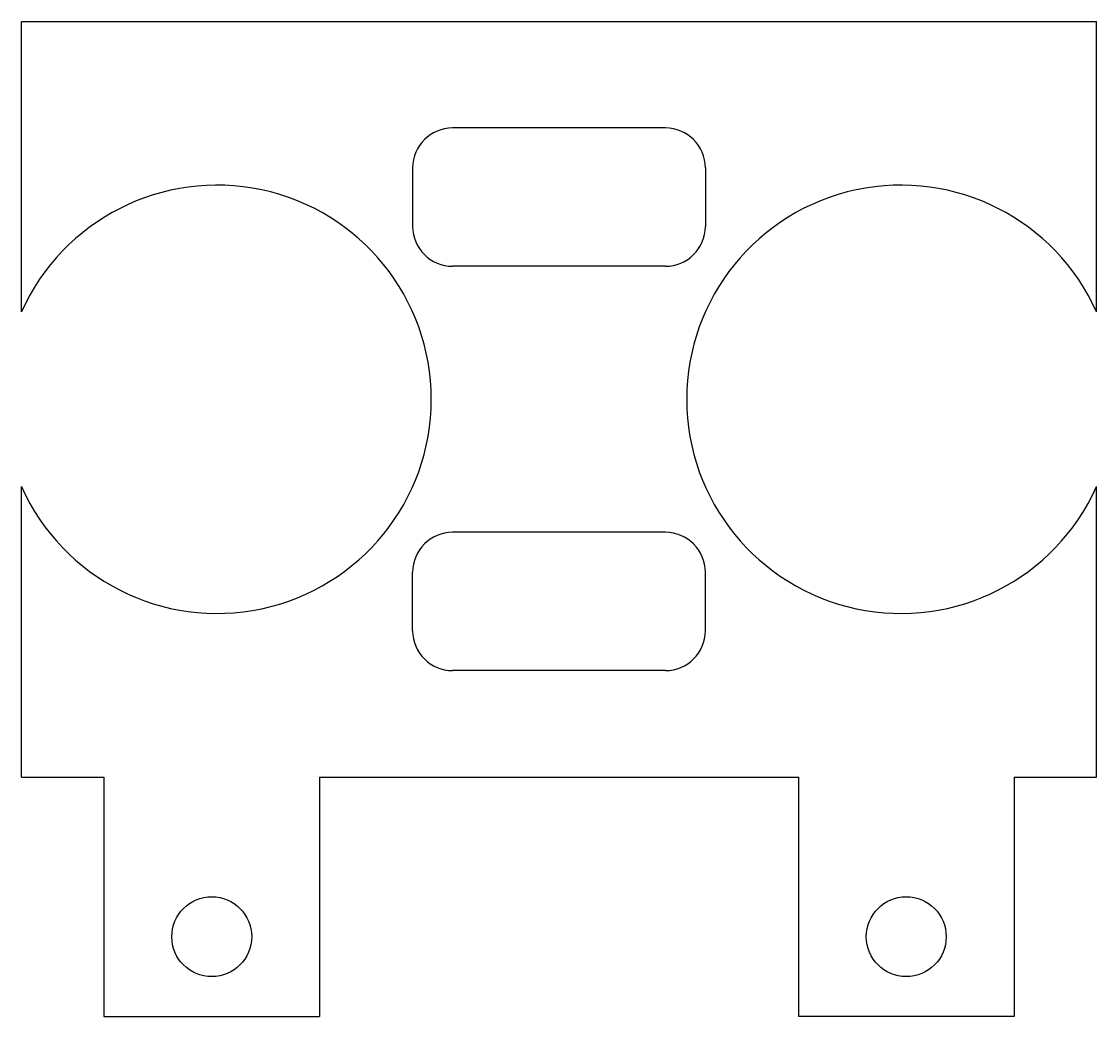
# Model space of a CAD drawing. Header units: millimetres. Extents: x 0 to 40.4, y -9 to 28.4.
import ezdxf

# ---------------------------------------------------------------- set-up
doc = ezdxf.new("R2010")
doc.units = ezdxf.units.MM

msp = doc.modelspace()

# ---------------------------------------------------------------- linework, layer by layer
at = {"color": 7, "linetype": 'Continuous', "lineweight": 25}
for p, q in [((0, 17.483), (0, 28.4)), ((0, 28.4), (40.4, 28.4)), ((40.4, 17.483), (40.4, 28.4)), ((24.2, 24.4), (16.2, 24.4)), ((14.7, 22.9), (14.7, 20.7)), ((25.7, 22.9), (25.7, 20.7)), ((24.2, 19.2), (16.2, 19.2)), ((0, 0), (0, 10.917)), ((40.4, 0), (40.4, 10.917)), ((24.2, 9.2), (16.2, 9.2)), ((14.7, 5.5), (14.7, 7.7)), ((25.7, 5.5), (25.7, 7.7)), ((24.2, 4), (16.2, 4)), ((0, 0), (3.1, 0)), ((3.1, 0), (3.1, -9)), ((11.2, 0), (29.2, 0)), ((11.2, 0), (11.2, -9)), ((29.2, 0), (29.2, -9)), ((37.3, 0), (40.4, 0)), ((37.3, 0), (37.3, -9)), ((3.1, -9), (11.2, -9)), ((37.3, -9), (29.2, -9))]:
    msp.add_line(p, q, dxfattribs=at)
for centre in [(7.15, -6), (33.25, -6)]:
    msp.add_circle(centre, 1.5, dxfattribs=at)
for centre, radius, start, end in [((16.2, 22.9), 1.5, 90, 180), ((24.2, 22.9), 1.5, 0, 90), ((7.35, 14.2), 8.05, 204.0706, 155.9294), ((33.05, 14.2), 8.05, 24.0706, 335.9294), ((16.2, 20.7), 1.5, 180, 270), ((24.2, 20.7), 1.5, 270, 0), ((16.2, 7.7), 1.5, 90, 180), ((24.2, 7.7), 1.5, 0, 90), ((16.2, 5.5), 1.5, 180, 270), ((24.2, 5.5), 1.5, 270, 0)]:
    msp.add_arc(centre, radius, start, end, dxfattribs=at)

doc.saveas('drawing.dxf')
